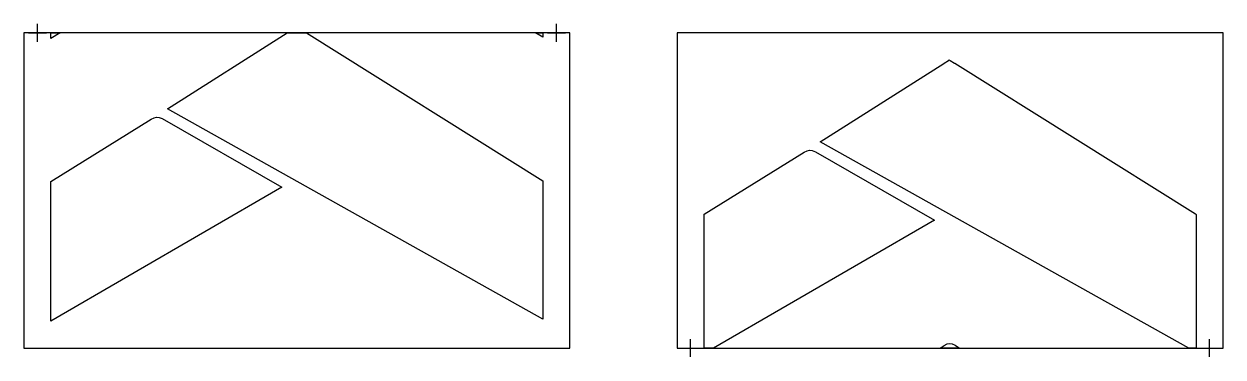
# Model space of a CAD drawing. Header units: inches. Extents: x 0 to 134, y -1 to 36.
import ezdxf

# ---------------------------------------------------------------- set-up
doc = ezdxf.new("R2010")
doc.units = ezdxf.units.IN
doc.header["$MEASUREMENT"] = 0
doc.layers.add('CUT', color=1, linetype='Continuous')
doc.layers.add('REG', color=5, linetype='Continuous')

msp = doc.modelspace()

# ---------------------------------------------------------------- linework, layer by layer
at = {"layer": 'CUT'}
for points in [[(3, 34.55), (3, 35.16), (4.05, 35.16)], [(58, 18.64), (58, 3.23), (16.05, 26.68), (29.4, 35.16), (31.56, 35.16)], [(58, 34.7), (57.18, 35.16), (58, 35.16)], [(104.04, 31.77), (130.92, 14.99), (130.96, 14.96), (130.99, 14.91), (131, 14.85), (131, 0), (130.18, 0), (88.98, 23.02), (102.79, 31.76), (102.83, 31.78), (103.31, 32.09), (103.41, 32.16), (103.52, 32.09), (103.99, 31.8)], [(14.54, 25.68), (14.81, 25.75), (15.09, 25.74), (15.43, 25.62), (28.8, 17.95), (3, 3), (3, 18.58), (14.21, 25.52)], [(87.8, 22.09), (88.08, 22.05), (88.47, 21.89), (101.75, 14.28), (77.05, 0), (76, 0), (76, 14.94), (87.2, 21.87), (87.53, 22.02)], [(103.73, 0.45), (104.06, 0.31), (104.56, 0), (102.4, 0), (102.85, 0.29), (103.18, 0.45), (103.45, 0.5)]]:
    msp.add_lwpolyline(points, close=True, dxfattribs=at)
at = {"layer": 'REG'}
for points in [[(0, 0), (61, 0), (61, 35.16), (0, 35.16)], [(73, 0), (134, 0), (134, 35.16), (73, 35.16)]]:
    msp.add_lwpolyline(points, close=True, dxfattribs=at)
for points in [[(0.5, 35.16), (2.5, 35.16)], [(1.5, 34.16), (1.5, 36.16)], [(58.5, 35.16), (60.5, 35.16)], [(59.5, 34.16), (59.5, 36.16)], [(73.5, 0), (75.5, 0)], [(74.5, -1), (74.5, 1)], [(131.5, 0), (133.5, 0)], [(132.5, -1), (132.5, 1)]]:
    msp.add_lwpolyline(points, dxfattribs=at)

doc.saveas('drawing.dxf')
